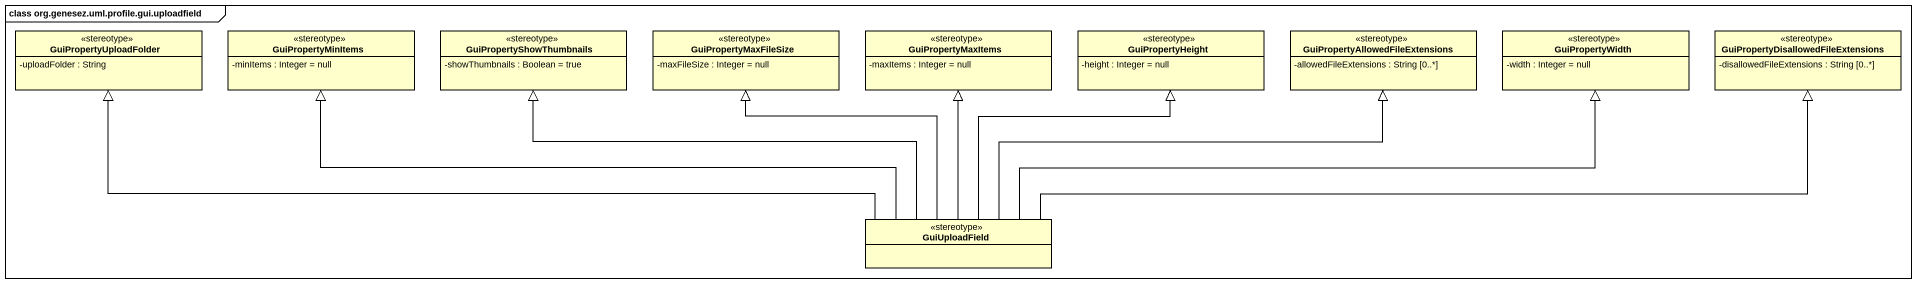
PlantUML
@startuml
mainframe class org.genesez.uml.profile.gui.uploadfield
hide circle
hide empty members
skinparam classAttributeIconSize 0
class GuiPropertyUploadFolder <<stereotype>> {
  -uploadFolder : String
}
class GuiPropertyMinItems <<stereotype>> {
  -minItems : Integer = null
}
class GuiPropertyShowThumbnails <<stereotype>> {
  -showThumbnails : Boolean = true
}
class GuiPropertyMaxFileSize <<stereotype>> {
  -maxFileSize : Integer = null
}
class GuiPropertyMaxItems <<stereotype>> {
  -maxItems : Integer = null
}
class GuiPropertyHeight <<stereotype>> {
  -height : Integer = null
}
class "GuiPropertyAllowedFileExtensions" as GuiPropertyAllowedFileExtens <<stereotype>> {
  -allowedFileExtensions : String [0..*]
}
class GuiPropertyWidth <<stereotype>> {
  -width : Integer = null
}
class "GuiPropertyDisallowedFileExtensions" as GuiPropertyDisallowedFileExt <<stereotype>> {
  -disallowedFileExtensions : String [0..*]
}
class GuiUploadField <<stereotype>>
GuiUploadField -left-|> GuiPropertyUploadFolder
GuiUploadField -left-|> GuiPropertyMinItems
GuiUploadField -left-|> GuiPropertyShowThumbnails
GuiUploadField -up-|> GuiPropertyMaxFileSize
GuiUploadField -up-|> GuiPropertyMaxItems
GuiUploadField -up-|> GuiPropertyHeight
GuiUploadField -right-|> GuiPropertyAllowedFileExtens
GuiUploadField -right-|> GuiPropertyWidth
GuiUploadField -right-|> GuiPropertyDisallowedFileExt
@enduml
